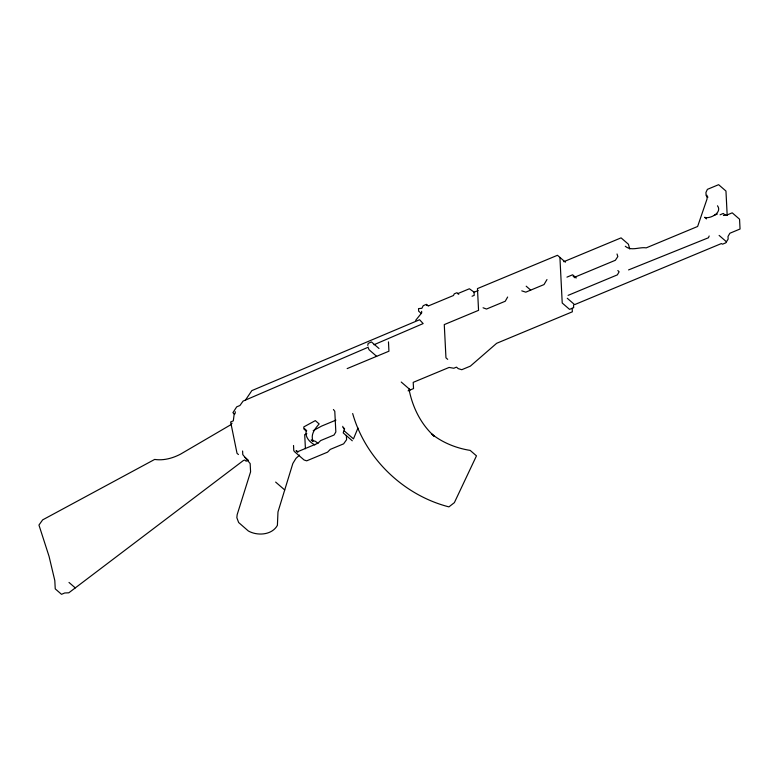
<?xml version="1.0" encoding="UTF-8"?>
<svg xmlns="http://www.w3.org/2000/svg" width="779" height="779" viewBox="0 0 779 779"><rect width="100%" height="100%" fill="white"/><g stroke="black" fill="none" stroke-linecap="round" stroke-linejoin="round"><path stroke-width="1.17" d="M367.756 345.399L368.175 343.412L371.437 341.932L378.993 348.486M234.226 413.717L233.32 420.855L230.642 421.975L237.03 453.32L238.423 454.527M709.182 235.988L708.423 237.761L628.565 269.923M357.97 428.031L353.462 438.889L344.376 431.011M507.635 297.033L505.25 301.239L486.505 309.039L483.068 307.773M546.975 279.564L544.005 284.578L525.796 292.164L521.764 290.859M234.722 414.262L232.911 412.685L236.719 406.842L239.932 405.508L243.097 401.078L245.463 400.085L251.851 390.61L419.599 319.741L423.153 323.577L373.978 344.746M232.045 423.182L230.866 424.701L180.592 454.118C172.695 458.247 163.6 460.759 154.661 459.435L42.66 519.866L38.95 525.046L49.058 556.372L54.812 580.579L55.241 588.866L61.522 594.319L64.735 592.975L68.805 592.809L243.321 460.564L244.713 459.98L246.106 461.197L248.335 460.272M415.665 320.344L421.702 312.885L421.624 311.327M299.574 455.072L295.991 458.354L292.846 463.476L277.976 511.93L277.402 525.338C271.968 535.212 257.333 536.088 248.306 530.957L238.637 522.514L236.845 517.684L237.157 514.676L250.585 471.84L250.156 463.563L242.785 454.624L242.6 451.002M313.207 430.66L321.6 426.084L335.895 420.134M245.463 400.085L368.389 347.152M457.653 293.654L469.367 288.775L474.469 292.398M478.17 290.528L474.051 292.252L474.207 295.358L472.064 296.244M563.762 261.715L621.077 237.868L628.41 244.226L629.753 249.017M714.294 215.306L717.332 214.05M347.161 368.594L388.935 351.202L388.468 341.884M566.946 277.139L572.604 274.783L576.275 277.957M720.088 214.79L723.301 213.446L725.132 215.043M723.409 215.52L725.015 214.848L726.33 215.286L732.221 212.833L739.553 219.201L740.05 229.007L729.874 233.242L728.005 236.504L728.141 239.095L725.785 242.844L722.571 244.178L721.373 243.564L574.61 304.638L567.278 298.279M568.086 295.377L617.357 274.87L619.101 271.822L617.854 270.556M408.069 390.854L413.532 388.575L413.211 382.362L449.103 367.435L453.806 368.243L456.484 367.133L458.227 368.642L461.781 369.704L470.35 366.14L496.651 343.305L572.351 311.804L572.166 308.211M306.848 433.718L304.706 434.604L305.426 448.733M426.502 305.28L428.82 305.757L453.456 295.504L454.264 293.839L456.942 292.729L458.763 294.306M314.833 444.926C309.633 442.238 304.657 436.931 306.322 430.631L304.423 428.771L306.722 430.777M625.284 246.261C631.341 251.471 639.384 246.729 646.21 247.868L697.633 226.475L707.079 198.849L706.894 195.227M707.945 197.145L706.105 195.558L705.949 192.452L707.4 189.355L718.618 184.681L725.96 191.05L727.187 215.306M706.465 218.899L704.635 217.312C709.932 219.327 722.659 212.57 717.488 205.783M719.124 235.414L726.456 241.772M565.418 262.182L557.472 255.288L477.459 288.59L478.559 310.334L444.273 324.6L445.958 357.824L447.701 359.343M574.97 277.801L573.14 276.214L575.184 276.993L615.361 260.274L617.825 256.583L617.017 253.983M526.185 286.195L530.674 290.09M428.275 305.904L426.454 304.326L423.24 305.67L421.877 308.309L418.527 308.591L418.654 311.181L421.381 313.548M376.656 356.334L369.1 349.781L368.428 348.32M401.234 382.041L410.319 389.919M344.659 428.927L342.848 427.35L342.789 426.317M352.293 440.797L343.218 432.92L344.308 428.986L343.607 427.807M306.186 430.991L303.888 428.995L303.781 426.921L315.31 420.621L319.156 423.961C315.144 428.46 310.169 434.643 313.1 441.07M317.832 443.368L315.534 441.372L311.152 440.008L312.691 441.342M297.841 452.375L296.02 450.798L298.104 451.518L317.92 443.27L320.646 440.583L334.035 435.013L335.837 431.975L334.785 411.263L333.412 409.511M275.639 482.084L284.724 489.962M245.054 457.37L247.78 459.737M69 582.449L75.29 587.902M352.673 413.532C365.409 458.636 403.649 495.278 448.928 506.876L454.371 502.64L476.466 455.851L470.185 450.398C456.251 448.188 442.784 442.774 431.673 434.01L434.37 436.357C420.641 424.039 412.276 406.667 408.917 388.702M573.539 305.086L573.665 307.676L569.556 309.38L562.224 303.021L559.916 257.411M346.363 435.393L346.587 439.687L343.627 443.835L330.247 449.405L327.57 452.151L306.683 460.837L304.083 459.99L294.443 451.606L293.79 450.661L293.527 445.481M235.219 411.721L235.297 413.269"/></g></svg>
